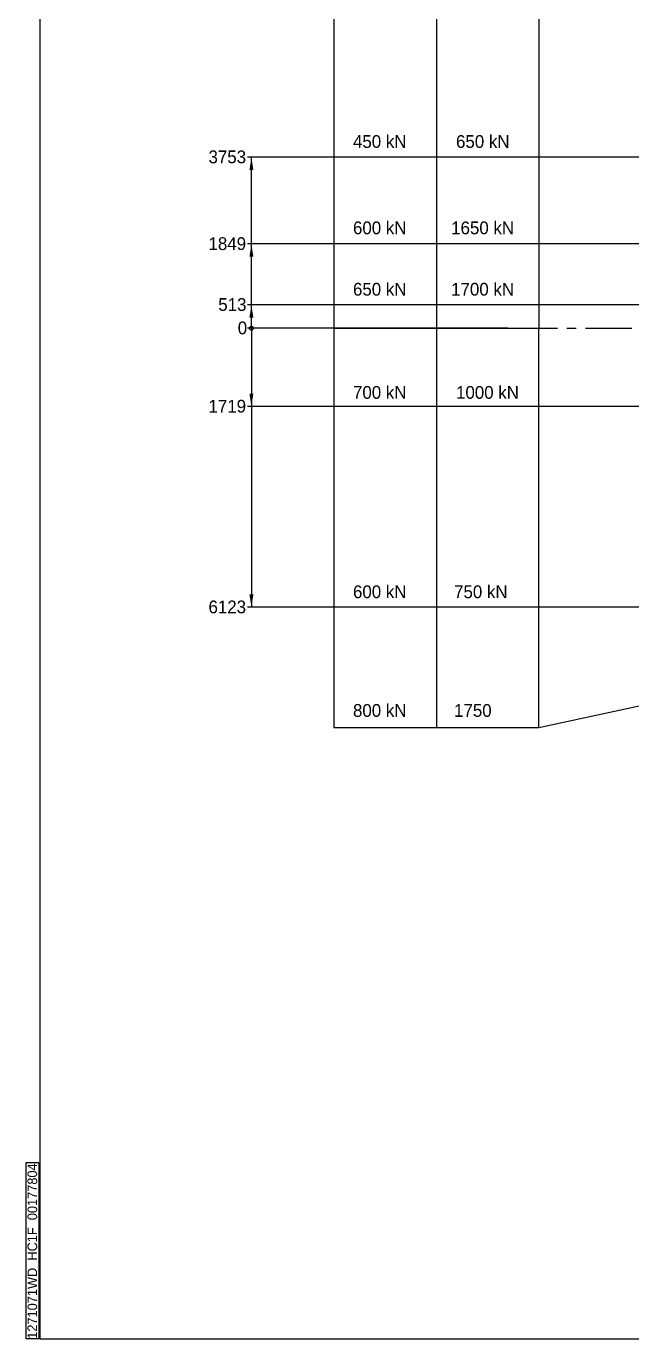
# Model space of a CAD drawing. Header units: millimetres. Extents: x 122 to 67127, y 397 to 47119.
# Drawn here: x 122 to 13411, y 399 to 29201 of the extents above; entities that cross this region are included whole.
import ezdxf

# ---------------------------------------------------------------- set-up
doc = ezdxf.new("R2010")
doc.units = ezdxf.units.MM
doc.header["$LTSCALE"] = 80
doc.linetypes.add('CENTERX2', pattern=[20.32, 12.7, -2.54, 2.54, -2.54])
doc.layers.add('AM_0', color=7, linetype='Continuous', lineweight=25)
for name, color, linetype in [('AM_5', 3, 'Continuous'), ('AM_6', 2, 'Continuous'), ('AM_7', 4, 'CENTERX2')]:
    doc.layers.add(name, color=color, linetype=linetype)
doc.styles.add('SLDTEXTSTYLE0', font='ARIAL.TTF', dxfattribs={"width": 0.948})
doc.dimstyles.new('SLDDIMSTYLE0', dxfattribs={"dimtxt": 280, "dimasz": 28.717949, "dimexe": 0, "dimexo": 0.0625, "dimgap": 70, "dimtad": 0, "dimtih": 1, "dimtoh": 1, "dimdec": 0, "dimrnd": 1e-09, "dimdsep": 46, "dimtxsty": 'SLDTEXTSTYLE0', "dimblk1": 'ORIGIN', "dimblk2": 'ORIGIN', "dimsah": 1, "dimcen": 0.09, "dimadec": 0, "dimazin": 2, "dimtfac": 1, "dimtdec": 0, "dimtofl": 0, "dimtmove": 0, "dimatfit": 3, "dimldrblk": 'ORIGIN', "dimfxl": 1, "dimfrac": 2, "dimtolj": 1, "dimtzin": 12, "dimarcsym": 0})
doc.dimstyles.new('SLDDIMSTYLE1', dxfattribs={"dimtxt": 280, "dimasz": 280, "dimexe": 0, "dimexo": 0.0625, "dimgap": 70, "dimtad": 0, "dimtih": 1, "dimtoh": 1, "dimdec": 1, "dimrnd": 1e-09, "dimzin": 12, "dimdsep": 46, "dimtxsty": 'SLDTEXTSTYLE0', "dimsah": 1, "dimcen": 0.09, "dimadec": 0, "dimazin": 3, "dimtfac": 1, "dimtdec": 1, "dimtofl": 0, "dimtmove": 0, "dimatfit": 3, "dimfxl": 1, "dimfrac": 2, "dimtolj": 1, "dimtzin": 12, "dimarcsym": 0})

# ---------------------------------------------------------------- blocks, each defined once
blk = doc.blocks.new('SW_NOTE_0_2')
at = {"layer": 'AM_6', "color": 0}
for p, q in [((-301, 0), (-301, 3871)), ((-301, 3871), (-21, 3871)), ((-21, 3871), (-21, 0)), ((-21, 0), (-301, 0))]:
    blk.add_line(p, q, dxfattribs=at)
at = {"layer": 'AM_6', "color": 0, "insert": (-273, 0), "char_height": 211.67, "attachment_point": 1, "rotation": 90, "style": 'SLDTEXTSTYLE0'}
blk.add_mtext('1271071WD_HC1F_00177804', dxfattribs=at)
blk = doc.blocks.new('_Origin')
at = {"color": 0, "linetype": 'ByBlock', "lineweight": -2}
blk.add_line((0, 0), (-1, 0), dxfattribs=at)
blk.add_circle((0, 0), 0.5, dxfattribs=at)
blk = doc.blocks.new('_D')
at = {"layer": 'AM_5'}
blk.add_line((10689, 22575), (4978, 22575), dxfattribs=at)
at = {"layer": 'AM_5', "xscale": 86.1538461538, "yscale": 86.1538461538}
blk.add_blockref('_Origin', (5064, 22575), dxfattribs=at)
at = {"layer": 'AM_5', "insert": (4764, 22722), "char_height": 280, "attachment_point": 1, "style": 'SLDTEXTSTYLE0'}
blk.add_mtext('0', dxfattribs=at)
blk = doc.blocks.new('_D_1')
at = {"layer": 'AM_5'}
for p, q in [((14164, 23088), (4978, 23088)), ((5064, 22575), (5064, 23088))]:
    blk.add_line(p, q, dxfattribs=at)
blk.add_solid([(5064, 23088), (5021, 22808), (5107, 22808)], dxfattribs=at)
at = {"layer": 'AM_5', "insert": (4336, 23235), "char_height": 280, "attachment_point": 1, "style": 'SLDTEXTSTYLE0'}
blk.add_mtext('513', dxfattribs=at)
blk = doc.blocks.new('_D_2')
at = {"layer": 'AM_5'}
for p, q in [((14164, 24424), (4978, 24424)), ((5064, 23088), (5064, 24424))]:
    blk.add_line(p, q, dxfattribs=at)
blk.add_solid([(5064, 24424), (5021, 24144), (5107, 24144)], dxfattribs=at)
at = {"layer": 'AM_5', "insert": (4122, 24571), "char_height": 280, "attachment_point": 1, "style": 'SLDTEXTSTYLE0'}
blk.add_mtext('1849', dxfattribs=at)
blk = doc.blocks.new('_D_3')
at = {"layer": 'AM_5'}
for p, q in [((14164, 26328), (4978, 26328)), ((5064, 24424), (5064, 26328))]:
    blk.add_line(p, q, dxfattribs=at)
blk.add_solid([(5064, 26328), (5021, 26048), (5107, 26048)], dxfattribs=at)
at = {"layer": 'AM_5', "insert": (4122, 26475), "char_height": 280, "attachment_point": 1, "style": 'SLDTEXTSTYLE0'}
blk.add_mtext('3753', dxfattribs=at)
blk = doc.blocks.new('_D_4')
at = {"layer": 'AM_5'}
for p, q in [((5064, 22575), (5064, 20856)), ((14164, 20856), (4978, 20856))]:
    blk.add_line(p, q, dxfattribs=at)
blk.add_solid([(5064, 20856), (5107, 21136), (5021, 21136)], dxfattribs=at)
at = {"layer": 'AM_5', "insert": (4122, 21003), "char_height": 280, "attachment_point": 1, "style": 'SLDTEXTSTYLE0'}
blk.add_mtext('1719', dxfattribs=at)
blk = doc.blocks.new('_D_5')
at = {"layer": 'AM_5'}
for p, q in [((5064, 20856), (5064, 16452)), ((14164, 16452), (4978, 16452))]:
    blk.add_line(p, q, dxfattribs=at)
blk.add_solid([(5064, 16452), (5107, 16732), (5021, 16732)], dxfattribs=at)
at = {"layer": 'AM_5', "insert": (4122, 16599), "char_height": 280, "attachment_point": 1, "style": 'SLDTEXTSTYLE0'}
blk.add_mtext('6123', dxfattribs=at)

msp = doc.modelspace()

# ---------------------------------------------------------------- linework, layer by layer
at = {"layer": 'AM_0'}
for p, q in [((421.47, 47118.6), (421.47, 398.6)), ((6873.4, 35572.84), (6873.4, 22575.45)), ((11373.4, 35572.84), (11373.4, 22575.45)), ((9123.4, 35022.84), (9123.4, 13813.33)), ((6873.4, 22575.45), (11373.4, 22575.45)), ((6873.4, 22575.45), (6873.4, 13813.33)), ((11373.4, 13813.33), (11373.4, 22575.45)), ((11373.4, 13813.33), (20816.47, 15850.95)), ((6873.4, 13813.33), (11373.4, 13813.33)), ((421.47, 398.6), (66879.44, 398.6))]:
    msp.add_line(p, q, dxfattribs=at)
at = {"layer": 'AM_7'}
msp.add_line((10768.69, 22575.45), (30864.25, 22575.45), dxfattribs=at)

# ---------------------------------------------------------------- block references
at = {"layer": 'AM_6'}
msp.add_blockref('SW_NOTE_0_2', (422.78, 398.6), dxfattribs=at)

# ---------------------------------------------------------------- texts
at = {"layer": 'AM_6', "char_height": 280, "attachment_point": 1, "style": 'SLDTEXTSTYLE0'}
for s, insert in [('450 kN', (7293.26, 26812.18)), ('650 kN', (9554.7, 26812.18)), ('600 kN', (7293.26, 24917.23)), ('1650 kN', (9447.75, 24917.23)), ('650 kN', (7293.26, 23570)), ('1700 kN', (9447.75, 23570)), ('700 kN', (7293.26, 21306.09)), ('1000 kN', (9554.7, 21306.09)), ('600 kN', (7293.26, 16930.76)), ('750 kN', (9511.92, 16930.76)), ('800 kN', (7293.26, 14326.01)), ('1750', (9511.92, 14326.01))]:
    msp.add_mtext(s, dxfattribs=dict(at, insert=insert))

# ---------------------------------------------------------------- dimensions: what is measured, and where the dimension line sits
at = {"layer": 'AM_5'}
for feature_location, offset, origin, dimstyle, picture, middle in [((14244.47, 26328.45), (-9266.77, 0), (10768.69, 22575.45), 'SLDDIMSTYLE1', '_D_3', (4549.92, 26328.45)), ((14244.47, 24424.45), (-9266.77, 0), (10768.69, 22575.45), 'SLDDIMSTYLE1', '_D_2', (4549.92, 24424.45)), ((14244.47, 23088.45), (-9266.77, 0), (10768.69, 22575.45), 'SLDDIMSTYLE1', '_D_1', (4656.86, 23088.45)), ((14244.47, 20856.45), (-9266.77, 0), (10768.69, 22575.45), 'SLDDIMSTYLE1', '_D_4', (4549.92, 20856.45)), ((14244.47, 16452.45), (-9266.77, 0), (10768.69, 22575.45), 'SLDDIMSTYLE1', '_D_5', (4549.92, 16452.45)), ((10768.68794988, 22575.44667818), (-5790.99391726, 0), (10768.68794988, 22575.44667818), 'SLDDIMSTYLE0', '_D', (4870.74959083, 22575.44667818))]:
    dim = msp.add_ordinate_dim(feature_location=feature_location, offset=offset, dtype=0, origin=origin, dimstyle=dimstyle, dxfattribs=at)
    dim.commit()
    dim.dimension.update_dxf_attribs({"geometry": picture, "text_midpoint": middle})

doc.saveas('drawing.dxf')
